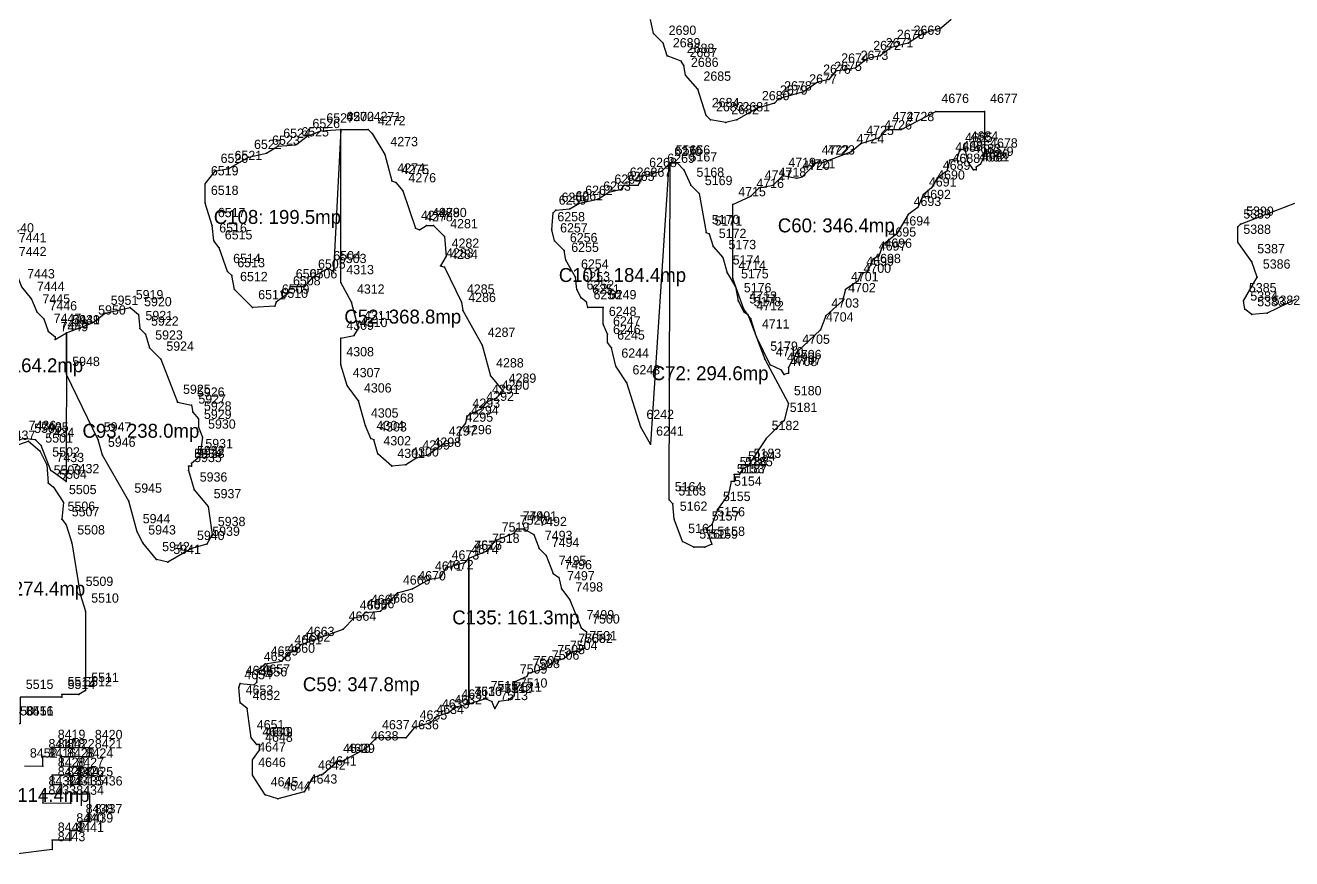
# Model space of a CAD drawing. Header units: metres. Extents: x 390529 to 391464, y 585067 to 585881.
# Drawn here: x 390883.6 to 391020.2, y 585638.7 to 585728.5 of the extents above; entities that cross this region are included whole.
import ezdxf
from ezdxf.enums import TextEntityAlignment as Align

# ---------------------------------------------------------------- set-up
doc = ezdxf.new("R2010")
doc.units = ezdxf.units.M
for name, color, linetype in [('1CC', 1, 'Continuous'), ('NUMERE_PCT', 2, 'Continuous'), ('TEXTE', 7, 'Continuous'), ('VARFURI', 4, 'Continuous')]:
    doc.layers.add(name, color=color, linetype=linetype)

msp = doc.modelspace()

# ---------------------------------------------------------------- linework, layer by layer
at = {"layer": '1CC', "color": 1}
for points in [[(390983.447, 585729.105), (390982.397, 585728.205), (390980.447, 585727.605), (390978.797, 585726.555), (390976.997, 585726.105), (390975.797, 585725.205), (390974.447, 585724.905), (390973.097, 585723.855), (390970.997, 585723.555), (390970.247, 585722.655), (390969.047, 585722.355), (390967.547, 585721.305), (390964.847, 585720.555), (390964.397, 585720.105), (390962.447, 585719.505), (390960.347, 585718.305), (390959.147, 585718.005), (390957.497, 585718.305), (390957.047, 585718.755), (390956.147, 585721.605), (390954.797, 585723.105), (390954.647, 585724.155), (390954.347, 585724.605), (390952.847, 585725.205), (390952.397, 585726.555), (390951.347, 585727.605), (390951.047, 585729.105)], [(391020.647, 585698.955), (391017.497, 585697.455), (391015.847, 585697.305), (391015.097, 585697.905), (391014.947, 585698.805), (391016.447, 585701.355), (391015.847, 585703.005), (391014.347, 585705.105), (391014.347, 585706.755), (391014.647, 585707.055), (391020.497, 585709.305)], [(390883.537, 585648.662), (390885.537, 585648.652), (390885.537, 585648.652), (390885.543, 585649.66), (390886.537, 585649.654), (390886.543, 585650.667), (390890.543, 585650.646), (390890.537, 585649.649), (390887.543, 585649.665), (390887.537, 585648.662), (390889.545, 585648.652), (390889.535, 585646.654), (390888.537, 585646.66), (390888.543, 585647.652), (390886.543, 585647.662), (390886.537, 585646.66), (390887.543, 585646.654), (390887.537, 585645.652), (390885.543, 585645.662), (390885.537, 585644.665), (390888.537, 585644.649), (390888.543, 585645.662), (390890.548, 585645.652), (390890.532, 585642.654), (390889.543, 585642.66), (390889.537, 585641.654), (390888.543, 585641.66), (390888.537, 585640.652), (390886.543, 585640.662), (390886.537, 585639.646), (390878.537, 585638.665)]]:
    msp.add_lwpolyline(points, dxfattribs=at)
for points in [[(390981.797, 585719.205), (390987.047, 585719.205), (390987.047, 585714.405), (390986.597, 585713.505), (390986.147, 585713.205), (390986.147, 585712.905), (390985.847, 585712.905), (390985.247, 585713.805), (390984.947, 585715.155), (390984.347, 585715.005), (390984.047, 585714.105), (390983.297, 585713.955), (390982.997, 585712.755), (390981.947, 585712.005), (390981.347, 585710.955), (390980.447, 585710.205), (390979.847, 585708.855), (390978.797, 585708.105), (390977.597, 585706.005), (390976.097, 585704.805), (390975.647, 585703.605), (390975.047, 585703.305), (390974.447, 585701.955), (390973.697, 585701.655), (390973.397, 585700.905), (390972.047, 585700.005), (390971.747, 585698.805), (390969.947, 585697.155), (390969.347, 585695.655), (390966.797, 585693.255), (390965.897, 585691.605), (390965.897, 585691.005), (390965.447, 585690.855), (390965.147, 585691.305), (390963.947, 585691.905), (390962.447, 585694.905), (390961.847, 585696.855), (390961.097, 585697.905), (390959.897, 585701.205), (390959.897, 585709.155), (390961.847, 585710.055), (390962.747, 585710.955), (390964.247, 585711.255), (390965.297, 585712.305), (390966.797, 585712.005), (390967.397, 585712.155), (390968.897, 585713.655), (390969.497, 585713.655), (390972.647, 585714.855), (390973.697, 585715.755), (390975.647, 585716.355), (390976.547, 585717.255), (390978.047, 585717.255), (390981.797, 585719.205)], [(390917.65, 585717.255), (390916.847, 585701.955), (390916.247, 585702.255), (390914.597, 585701.355), (390913.697, 585700.305), (390912.197, 585700.305), (390911.897, 585699.555), (390910.697, 585698.655), (390910.547, 585698.205), (390908.147, 585698.055), (390906.197, 585700.005), (390905.897, 585701.505), (390905.447, 585701.955), (390904.547, 585704.505), (390903.947, 585705.255), (390903.797, 585706.905), (390903.047, 585709.305), (390903.047, 585711.405), (390904.097, 585712.755), (390905.597, 585713.055), (390907.697, 585714.255), (390909.647, 585714.705), (390910.847, 585715.455), (390912.797, 585715.605), (390913.997, 585716.505), (390915.497, 585717.105), (390917.65, 585717.255)], [(390917.65, 585717.255), (390920.597, 585717.255), (390921.047, 585716.805), (390922.397, 585714.555), (390923.147, 585711.705), (390923.597, 585711.555), (390924.347, 585710.655), (390925.697, 585706.605), (390926.147, 585706.455), (390926.897, 585706.905), (390927.647, 585706.905), (390928.847, 585705.705), (390928.997, 585703.605), (390928.397, 585702.555), (390928.847, 585702.405), (390930.647, 585698.655), (390930.797, 585697.755), (390932.897, 585694.005), (390933.797, 585690.705), (390935.147, 585689.055), (390934.397, 585688.305), (390933.347, 585687.855), (390932.747, 585687.105), (390931.247, 585686.355), (390931.097, 585685.605), (390930.497, 585684.855), (390930.347, 585683.505), (390928.697, 585683.355), (390927.047, 585682.155), (390925.847, 585681.855), (390924.647, 585681.105), (390923.147, 585680.955), (390921.647, 585682.305), (390921.197, 585683.805), (390920.897, 585683.955), (390920.297, 585685.305), (390919.547, 585688.005), (390918.347, 585689.655), (390917.65, 585691.905), (390917.65, 585694.755), (390919.097, 585695.055), (390919.547, 585695.805), (390918.797, 585698.655), (390917.65, 585700.755), (390917.65, 585717.255)], [(390951.047, 585683.355), (390949.997, 585685.155), (390948.497, 585689.955), (390947.297, 585691.755), (390946.847, 585693.705), (390946.397, 585694.305), (390946.397, 585695.205), (390945.947, 585696.255), (390945.947, 585698.055), (390944.297, 585698.055), (390944.147, 585698.655), (390943.547, 585699.105), (390943.097, 585700.005), (390942.947, 585701.355), (390941.897, 585703.155), (390941.747, 585704.205), (390940.697, 585705.255), (390940.397, 585706.455), (390940.547, 585708.255), (390940.847, 585708.555), (390942.347, 585708.705), (390943.397, 585709.305), (390945.347, 585709.755), (390946.547, 585710.505), (390947.897, 585710.805), (390948.197, 585711.255), (390949.697, 585711.255), (390950.297, 585712.305), (390952.247, 585712.755), (390952.997, 585713.505), (390951.047, 585683.355)], [(390959.747, 585679.305), (390959.447, 585677.955), (390958.247, 585676.305), (390957.647, 585674.655), (390957.047, 585674.205), (390957.647, 585672.555), (390956.897, 585672.255), (390955.697, 585672.255), (390954.497, 585672.855), (390953.597, 585675.255), (390953.447, 585676.905), (390953.05, 585677.355), (390953.147, 585713.655), (390953.897, 585713.655), (390954.647, 585712.905), (390955.397, 585711.255), (390956.297, 585710.355), (390957.047, 585706.155), (390957.347, 585706.005), (390957.797, 585704.655), (390958.847, 585703.455), (390959.297, 585701.805), (390960.197, 585700.305), (390960.497, 585698.805), (390961.097, 585697.605), (390961.547, 585697.305), (390963.347, 585692.505), (390965.897, 585687.705), (390965.447, 585685.905), (390963.497, 585683.955), (390961.547, 585680.955), (390960.947, 585680.655), (390960.647, 585680.055), (390960.047, 585680.055), (390960.047, 585679.305), (390959.747, 585679.305)], [(390888.1, 585695.355), (390888.047, 585679.305), (390886.397, 585680.505), (390885.347, 585683.205), (390884.747, 585683.805), (390883.397, 585683.955), (390881.147, 585682.905), (390878.897, 585682.455), (390878.897, 585704.955), (390880.997, 585705.255), (390882.347, 585704.205), (390882.347, 585702.705), (390883.247, 585700.305), (390884.297, 585698.955), (390884.897, 585697.605), (390885.647, 585696.855), (390886.097, 585695.505), (390886.847, 585694.905), (390886.847, 585694.605), (390888.1, 585695.355)], [(390894.947, 585698.055), (390895.847, 585697.305), (390895.997, 585695.805), (390896.597, 585695.205), (390897.047, 585693.705), (390898.247, 585692.505), (390900.047, 585687.855), (390901.547, 585687.555), (390901.697, 585686.805), (390902.297, 585686.055), (390902.297, 585685.155), (390902.747, 585684.105), (390902.447, 585682.005), (390901.547, 585681.255), (390901.547, 585680.955), (390901.247, 585680.955), (390901.247, 585680.505), (390901.847, 585678.405), (390903.347, 585676.605), (390903.797, 585673.605), (390903.197, 585672.555), (390901.547, 585672.105), (390898.997, 585670.605), (390897.797, 585670.905), (390896.297, 585672.705), (390895.697, 585673.905), (390894.797, 585677.205), (390891.947, 585682.155), (390891.497, 585683.805), (390888.1, 585690.855), (390888.1, 585695.355), (390890.897, 585696.405), (390892.247, 585697.455), (390894.947, 585698.055)], [(390878.897, 585653.2), (390878.897, 585682.305), (390879.947, 585682.305), (390883.997, 585683.655), (390885.197, 585682.605), (390885.947, 585681.105), (390886.097, 585679.155), (390886.697, 585678.705), (390887.747, 585677.055), (390887.597, 585675.255), (390888.047, 585674.655), (390888.647, 585672.705), (390889.547, 585667.155), (390890.147, 585665.355), (390890.147, 585656.805), (390889.397, 585656.355), (390887.597, 585656.355), (390887.597, 585656.055), (390883.097, 585656.055), (390883.097, 585653.2), (390878.897, 585653.2)], [(390936.647, 585674.205), (390937.397, 585674.205), (390938.447, 585673.605), (390939.047, 585672.105), (390939.797, 585671.355), (390940.547, 585669.405), (390941.147, 585668.955), (390941.447, 585667.755), (390942.347, 585666.555), (390943.547, 585663.555), (390944.147, 585663.105), (390943.847, 585661.305), (390943.397, 585661.005), (390942.647, 585661.005), (390941.747, 585660.255), (390940.397, 585659.805), (390939.797, 585659.205), (390937.847, 585658.605), (390937.697, 585658.305), (390936.347, 585657.705), (390936.347, 585656.205), (390935.747, 585655.755), (390934.697, 585655.605), (390934.247, 585654.855), (390933.947, 585655.605), (390933.197, 585655.905), (390931.45, 585655.305), (390931.45, 585671.055), (390933.347, 585671.805), (390934.397, 585673.005), (390936.347, 585673.755), (390936.647, 585674.205)], [(390931.45, 585655.305), (390930.047, 585655.005), (390929.297, 585654.405), (390927.947, 585653.955), (390927.347, 585653.355), (390925.547, 585652.755), (390924.647, 585651.705), (390921.497, 585651.705), (390920.297, 585650.505), (390917.747, 585649.155), (390917.297, 585649.155), (390915.797, 585647.805), (390914.597, 585647.355), (390913.697, 585645.855), (390910.847, 585645.105), (390909.497, 585645.555), (390908.147, 585647.655), (390908.147, 585649.305), (390908.897, 585650.355), (390908.897, 585650.955), (390908.597, 585650.955), (390907.997, 585651.705), (390907.547, 585654.855), (390906.797, 585655.455), (390906.647, 585657.105), (390906.797, 585657.555), (390908.297, 585657.405), (390908.597, 585657.705), (390908.747, 585659.055), (390909.497, 585659.655), (390911.297, 585659.955), (390912.047, 585660.855), (390912.947, 585661.155), (390913.397, 585661.755), (390917.897, 585663.405), (390919.097, 585664.605), (390919.847, 585664.755), (390920.297, 585665.205), (390921.947, 585665.355), (390923.747, 585667.305), (390925.397, 585667.755), (390927.197, 585668.805), (390928.397, 585668.955), (390928.997, 585670.005), (390931.097, 585670.605), (390931.45, 585671.055), (390931.45, 585655.305)]]:
    msp.add_lwpolyline(points, close=True, dxfattribs=at)
at = {"layer": 'VARFURI', "color": 4}
for p in [(390951.347, 585727.605), (390980.447, 585727.605), (390982.397, 585728.205), (390952.397, 585726.555), (390976.997, 585726.105), (390978.797, 585726.555), (390952.847, 585725.205), (390954.347, 585724.605), (390974.447, 585724.905), (390975.797, 585725.205), (390954.647, 585724.155), (390970.997, 585723.555), (390973.097, 585723.855), (390954.797, 585723.105), (390969.047, 585722.355), (390970.247, 585722.655), (390956.147, 585721.605), (390964.847, 585720.555), (390967.547, 585721.305), (390962.447, 585719.505), (390964.397, 585720.105), (390981.797, 585719.205), (390987.047, 585719.205), (390957.047, 585718.755), (390957.497, 585718.305), (390959.147, 585718.005), (390960.347, 585718.305), (390913.997, 585716.505), (390915.497, 585717.105), (390917.65, 585717.255), (390917.65, 585717.255), (390920.597, 585717.255), (390921.047, 585716.805), (390976.547, 585717.255), (390978.047, 585717.255), (390910.847, 585715.455), (390912.797, 585715.605), (390973.697, 585715.755), (390975.647, 585716.355), (390984.947, 585715.155), (390907.697, 585714.255), (390909.647, 585714.705), (390922.397, 585714.555), (390972.647, 585714.855), (390983.297, 585713.955), (390984.047, 585714.105), (390984.347, 585715.005), (390985.247, 585713.805), (390987.047, 585714.405), (390904.097, 585712.755), (390905.597, 585713.055), (390952.247, 585712.755), (390952.997, 585713.505), (390953.147, 585713.655), (390953.897, 585713.655), (390954.647, 585712.905), (390968.897, 585713.655), (390969.497, 585713.655), (390982.997, 585712.755), (390985.847, 585712.905), (390986.147, 585713.205), (390986.147, 585712.905), (390986.597, 585713.505), (390903.047, 585711.405), (390923.147, 585711.705), (390923.597, 585711.555), (390948.197, 585711.255), (390949.697, 585711.255), (390950.297, 585712.305), (390955.397, 585711.255), (390962.747, 585710.955), (390964.247, 585711.255), (390965.297, 585712.305), (390966.797, 585712.005), (390967.397, 585712.155), (390981.347, 585710.955), (390981.947, 585712.005), (390924.347, 585710.655), (390945.347, 585709.755), (390946.547, 585710.505), (390947.897, 585710.805), (390956.297, 585710.355), (390961.847, 585710.055), (390980.447, 585710.205), (390903.047, 585709.305), (390940.547, 585708.255), (390940.847, 585708.555), (390942.347, 585708.705), (390943.397, 585709.305), (390959.897, 585709.155), (390979.847, 585708.855), (390903.797, 585706.905), (390926.897, 585706.905), (390927.647, 585706.905), (390978.797, 585708.105), (391014.647, 585707.055), (390925.697, 585706.605), (390926.147, 585706.455), (390928.847, 585705.705), (390940.397, 585706.455), (390957.047, 585706.155), (390957.347, 585706.005), (390977.597, 585706.005), (391014.347, 585706.755), (390903.947, 585705.255), (390904.547, 585704.505), (390940.697, 585705.255), (390941.747, 585704.205), (390957.797, 585704.655), (390976.097, 585704.805), (391014.347, 585705.105), (390928.997, 585703.605), (390941.897, 585703.155), (390958.847, 585703.455), (390975.047, 585703.305), (390975.647, 585703.605), (391015.847, 585703.005), (390905.447, 585701.955), (390905.897, 585701.505), (390916.247, 585702.255), (390916.847, 585701.955), (390928.397, 585702.555), (390928.847, 585702.405), (390959.297, 585701.805), (390973.697, 585701.655), (390974.447, 585701.955), (390912.197, 585700.305), (390913.697, 585700.305), (390914.597, 585701.355), (390917.65, 585700.755), (390942.947, 585701.355), (390959.897, 585701.205), (390960.197, 585700.305), (390973.397, 585700.905), (391016.447, 585701.355), (390884.297, 585698.955), (390906.197, 585700.005), (390911.897, 585699.555), (390943.097, 585700.005), (390943.547, 585699.105), (390960.497, 585698.805), (390971.747, 585698.805), (390972.047, 585700.005), (391014.947, 585698.805), (390884.897, 585697.605), (390892.247, 585697.455), (390894.947, 585698.055), (390895.847, 585697.305), (390908.147, 585698.055), (390910.547, 585698.205), (390910.697, 585698.655), (390918.797, 585698.655), (390930.647, 585698.655), (390930.797, 585697.755), (390944.147, 585698.655), (390944.297, 585698.055), (390945.947, 585698.055), (390961.097, 585697.905), (390961.097, 585697.605), (390961.547, 585697.305), (391015.097, 585697.905), (391015.847, 585697.305), (391017.497, 585697.455), (390885.647, 585696.855), (390890.897, 585696.405), (390945.947, 585696.255), (390961.847, 585696.855), (390969.947, 585697.155), (390886.097, 585695.505), (390886.847, 585694.905), (390886.847, 585694.605), (390888.1, 585695.355), (390888.1, 585695.355), (390895.997, 585695.805), (390896.597, 585695.205), (390917.65, 585694.755), (390919.097, 585695.055), (390919.547, 585695.805), (390946.397, 585695.205), (390962.447, 585694.905), (390969.347, 585695.655), (390897.047, 585693.705), (390932.897, 585694.005), (390946.397, 585694.305), (390946.847, 585693.705), (390966.797, 585693.255), (390898.247, 585692.505), (390917.65, 585691.905), (390963.347, 585692.505), (390963.947, 585691.905), (390888.1, 585690.855), (390933.797, 585690.705), (390947.297, 585691.755), (390965.147, 585691.305), (390965.447, 585690.855), (390965.897, 585691.605), (390965.897, 585691.005), (390918.347, 585689.655), (390948.497, 585689.955), (390900.047, 585687.855), (390919.547, 585688.005), (390933.347, 585687.855), (390934.397, 585688.305), (390935.147, 585689.055), (390901.547, 585687.555), (390901.697, 585686.805), (390932.747, 585687.105), (390965.897, 585687.705), (390902.297, 585686.055), (390902.297, 585685.155), (390920.297, 585685.305), (390931.097, 585685.605), (390931.247, 585686.355), (390949.997, 585685.155), (390965.447, 585685.905), (390883.997, 585683.655), (390884.747, 585683.805), (390891.497, 585683.805), (390902.747, 585684.105), (390920.897, 585683.955), (390921.197, 585683.805), (390930.497, 585684.855), (390963.497, 585683.955), (390885.197, 585682.605), (390885.347, 585683.205), (390921.647, 585682.305), (390928.697, 585683.355), (390930.347, 585683.505), (390951.047, 585683.355), (390885.947, 585681.105), (390891.947, 585682.155), (390901.247, 585680.955), (390901.547, 585681.255), (390901.547, 585680.955), (390902.447, 585682.005), (390923.147, 585680.955), (390924.647, 585681.105), (390925.847, 585681.855), (390927.047, 585682.155), (390961.547, 585680.955), (390886.397, 585680.505), (390901.247, 585680.505), (390960.047, 585680.055), (390960.647, 585680.055), (390960.947, 585680.655), (390886.097, 585679.155), (390886.697, 585678.705), (390888.047, 585679.305), (390901.847, 585678.405), (390959.747, 585679.305), (390960.047, 585679.305), (390887.747, 585677.055), (390894.797, 585677.205), (390953.05, 585677.355), (390953.447, 585676.905), (390959.447, 585677.955), (390903.347, 585676.605), (390958.247, 585676.305), (390887.597, 585675.255), (390888.047, 585674.655), (390936.647, 585674.205), (390937.397, 585674.205), (390953.597, 585675.255), (390957.047, 585674.205), (390957.647, 585674.655), (390895.697, 585673.905), (390903.797, 585673.605), (390934.397, 585673.005), (390936.347, 585673.755), (390938.447, 585673.605), (390954.497, 585672.855), (390888.647, 585672.705), (390896.297, 585672.705), (390901.547, 585672.105), (390903.197, 585672.555), (390933.347, 585671.805), (390939.047, 585672.105), (390955.697, 585672.255), (390956.897, 585672.255), (390957.647, 585672.555), (390897.797, 585670.905), (390898.997, 585670.605), (390928.997, 585670.005), (390931.097, 585670.605), (390931.45, 585671.055), (390931.45, 585671.055), (390939.797, 585671.355), (390927.197, 585668.805), (390928.397, 585668.955), (390940.547, 585669.405), (390941.147, 585668.955), (390923.747, 585667.305), (390925.397, 585667.755), (390941.447, 585667.755), (390889.547, 585667.155), (390942.347, 585666.555), (390890.147, 585665.355), (390919.097, 585664.605), (390919.847, 585664.755), (390920.297, 585665.205), (390921.947, 585665.355), (390917.897, 585663.405), (390943.547, 585663.555), (390944.147, 585663.105), (390912.047, 585660.855), (390912.947, 585661.155), (390913.397, 585661.755), (390942.647, 585661.005), (390943.397, 585661.005), (390943.847, 585661.305), (390909.497, 585659.655), (390911.297, 585659.955), (390939.797, 585659.205), (390940.397, 585659.805), (390941.747, 585660.255), (390908.597, 585657.705), (390908.747, 585659.055), (390936.347, 585657.705), (390937.697, 585658.305), (390937.847, 585658.605), (390887.597, 585656.355), (390889.397, 585656.355), (390890.147, 585656.805), (390906.647, 585657.105), (390906.797, 585657.555), (390908.297, 585657.405), (390887.597, 585656.055), (390906.797, 585655.455), (390930.047, 585655.005), (390931.45, 585655.305), (390931.45, 585655.305), (390933.197, 585655.905), (390933.947, 585655.605), (390934.697, 585655.605), (390935.747, 585655.755), (390936.347, 585656.205), (390907.547, 585654.855), (390927.947, 585653.955), (390929.297, 585654.405), (390934.247, 585654.855), (390925.547, 585652.755), (390927.347, 585653.355), (390907.997, 585651.705), (390908.597, 585650.955), (390908.897, 585650.955), (390921.497, 585651.705), (390924.647, 585651.705), (390885.543, 585649.66), (390886.537, 585649.654), (390886.543, 585650.667), (390887.543, 585649.665), (390890.537, 585649.649), (390890.543, 585650.646), (390908.897, 585650.355), (390920.297, 585650.505), (390885.537, 585648.652), (390887.537, 585648.662), (390889.545, 585648.652), (390908.147, 585649.305), (390917.297, 585649.155), (390917.747, 585649.155), (390886.543, 585647.662), (390888.543, 585647.652), (390908.147, 585647.655), (390914.597, 585647.355), (390915.797, 585647.805), (390885.543, 585645.662), (390886.537, 585646.66), (390887.537, 585645.652), (390887.543, 585646.654), (390888.537, 585646.66), (390888.543, 585645.662), (390889.535, 585646.654), (390890.548, 585645.652), (390909.497, 585645.555), (390913.697, 585645.855), (390885.537, 585644.665), (390888.537, 585644.649), (390910.847, 585645.105), (390888.543, 585641.66), (390889.537, 585641.654), (390889.543, 585642.66), (390890.532, 585642.654), (390886.543, 585640.662), (390888.537, 585640.652), (390886.537, 585639.646)]:
    msp.add_point(p, dxfattribs=at)

# ---------------------------------------------------------------- texts
at = {"layer": 'NUMERE_PCT', "color": 2}
for s, p in [('2690', (390952.997, 585727.155)), ('2670', (390977.597, 585726.705)), ('2669', (390979.397, 585727.155)), ('2689', (390953.447, 585725.805)), ('2688', (390954.947, 585725.205)), ('2687', (390955.247, 585724.755)), ('2672', (390975.047, 585725.505)), ('2671', (390976.397, 585725.805)), ('2686', (390955.397, 585723.705)), ('2674', (390971.597, 585724.155)), ('2673', (390973.697, 585724.455)), ('2685', (390956.747, 585722.205)), ('2676', (390969.647, 585722.955)), ('2675', (390970.847, 585723.255)), ('2679', (390964.997, 585720.705)), ('2678', (390965.447, 585721.155)), ('2677', (390968.147, 585721.905)), ('2684', (390957.647, 585719.355)), ('2680', (390963.047, 585720.105)), ('4676', (390982.397, 585719.805)), ('4677', (390987.647, 585719.805)), ('4270', (390918.25, 585717.855)), ('6502', (390918.25, 585717.855)), ('4271', (390921.197, 585717.855)), ('2683', (390958.097, 585718.905)), ('2682', (390959.747, 585718.605)), ('2681', (390960.947, 585718.905)), ('4727', (390977.147, 585717.855)), ('4728', (390978.647, 585717.855)), ('6526', (390914.597, 585717.105)), ('6527', (390916.097, 585717.705)), ('4272', (390921.647, 585717.405)), ('4726', (390976.247, 585716.955)), ('6523', (390910.247, 585715.305)), ('6524', (390911.447, 585716.055)), ('6525', (390913.397, 585716.205)), ('4273', (390922.997, 585715.155)), ('4724', (390973.247, 585715.455)), ('4725', (390974.297, 585716.355)), ('4685', (390984.947, 585715.605)), ('4684', (390985.547, 585715.755)), ('6522', (390908.297, 585714.855)), ('6270', (390953.597, 585714.105)), ('5165', (390953.747, 585714.255)), ('5166', (390954.497, 585714.255)), ('4722', (390969.497, 585714.255)), ('4723', (390970.097, 585714.255)), ('4687', (390983.897, 585714.555)), ('4686', (390984.647, 585714.705)), ('4683', (390985.847, 585714.405)), ('4680', (390986.747, 585713.805)), ('4679', (390987.197, 585714.105)), ('4678', (390987.647, 585715.005)), ('6520', (390904.697, 585713.355)), ('6521', (390906.197, 585713.655)), ('6268', (390950.897, 585712.905)), ('6269', (390952.847, 585713.355)), ('5167', (390955.247, 585713.505)), ('4719', (390965.897, 585712.905)), ('4720', (390967.397, 585712.605)), ('4721', (390967.997, 585712.755)), ('4689', (390982.547, 585712.605)), ('4688', (390983.597, 585713.355)), ('4682', (390986.447, 585713.505)), ('4681', (390986.747, 585713.505)), ('6519', (390903.647, 585712.005)), ('4274', (390923.747, 585712.305)), ('4275', (390924.197, 585712.155)), ('4276', (390924.947, 585711.255)), ('6264', (390947.147, 585711.105)), ('6265', (390948.497, 585711.405)), ('6266', (390948.797, 585711.855)), ('6267', (390950.297, 585711.855)), ('5168', (390955.997, 585711.855)), ('4717', (390963.347, 585711.555)), ('4718', (390964.847, 585711.855)), ('4690', (390981.947, 585711.555)), ('6518', (390903.647, 585709.905)), ('6262', (390943.997, 585709.905)), ('6263', (390945.947, 585710.355)), ('5169', (390956.897, 585710.955)), ('4715', (390960.497, 585709.755)), ('4716', (390962.447, 585710.655)), ('4691', (390981.047, 585710.805)), ('6259', (390941.147, 585708.855)), ('6260', (390941.447, 585709.155)), ('6261', (390942.947, 585709.305)), ('4693', (390979.397, 585708.705)), ('4692', (390980.447, 585709.455)), ('6517', (390904.397, 585707.505)), ('4277', (390926.297, 585707.205)), ('4278', (390926.747, 585707.055)), ('4279', (390927.497, 585707.505)), ('4280', (390928.247, 585707.505)), ('6258', (390940.997, 585707.055)), ('5389', (391014.947, 585707.355)), ('5390', (391015.247, 585707.655)), ('7440', (390881.597, 585705.855)), ('6516', (390904.547, 585705.855)), ('4281', (390929.447, 585706.305)), ('6257', (390941.297, 585705.855)), ('5170', (390957.647, 585706.755)), ('5171', (390957.947, 585706.605)), ('4694', (390978.197, 585706.605)), ('5388', (391014.947, 585705.705)), ('7441', (390882.947, 585704.805)), ('6515', (390905.147, 585705.105)), ('4282', (390929.597, 585704.205)), ('6256', (390942.347, 585704.805)), ('5172', (390958.397, 585705.255)), ('4696', (390976.247, 585704.205)), ('4695', (390976.697, 585705.405)), ('7442', (390882.947, 585703.305)), ('6504', (390916.847, 585702.855)), ('4283', (390928.997, 585703.155)), ('4284', (390929.447, 585703.005)), ('6255', (390942.497, 585703.755)), ('5173', (390959.447, 585704.055)), ('4697', (390975.647, 585703.905)), ('5387', (391016.447, 585703.605)), ('6514', (390906.047, 585702.555)), ('6513', (390906.497, 585702.105)), ('6505', (390915.197, 585701.955)), ('6503', (390917.447, 585702.555)), ('6254', (390943.547, 585701.955)), ('5174', (390959.897, 585702.405)), ('4714', (390960.497, 585701.805)), ('4700', (390973.997, 585701.505)), ('4699', (390974.297, 585702.255)), ('4698', (390975.047, 585702.555)), ('5386', (391017.047, 585701.955)), ('7443', (390883.847, 585700.905)), ('6512', (390906.797, 585700.605)), ('6508', (390912.497, 585700.155)), ('6507', (390912.797, 585700.905)), ('6506', (390914.297, 585700.905)), ('4313', (390918.25, 585701.355)), ('6253', (390943.697, 585700.605)), ('5175', (390960.797, 585700.905)), ('4701', (390972.647, 585700.605)), ('7444', (390884.897, 585699.555)), ('6510', (390911.147, 585698.805)), ('6509', (390911.297, 585699.255)), ('4312', (390919.397, 585699.255)), ('4285', (390931.247, 585699.255)), ('6252', (390944.147, 585699.705)), ('6251', (390944.747, 585699.255)), ('5176', (390961.097, 585699.405)), ('4702', (390972.347, 585699.405)), ('5385', (391015.547, 585699.405)), ('7445', (390885.497, 585698.205)), ('7446', (390886.247, 585697.455)), ('5951', (390892.847, 585698.055)), ('5919', (390895.547, 585698.655)), ('5920', (390896.447, 585697.905)), ('6511', (390908.747, 585698.655)), ('4286', (390931.397, 585698.355)), ('6250', (390944.897, 585698.655)), ('6249', (390946.547, 585698.655)), ('4713', (390961.697, 585698.505)), ('5177', (390961.697, 585698.205)), ('5178', (390962.147, 585697.905)), ('4712', (390962.447, 585697.455)), ('4703', (390970.547, 585697.755)), ('5384', (391015.697, 585698.505)), ('5383', (391016.447, 585697.905)), ('5382', (391018.097, 585698.055)), ('7447', (390886.697, 585696.105)), ('5950', (390891.497, 585697.005)), ('5921', (390896.597, 585696.405)), ('4311', (390920.147, 585696.405)), ('6248', (390946.547, 585696.855)), ('4704', (390969.947, 585696.255)), ('7448', (390887.447, 585695.505)), ('7449', (390887.447, 585695.205)), ('5949', (390888.7, 585695.955)), ('7431', (390888.7, 585695.955)), ('5922', (390897.197, 585695.805)), ('4309', (390918.25, 585695.355)), ('4310', (390919.697, 585695.655)), ('6247', (390946.997, 585695.805)), ('6246', (390946.997, 585694.905)), ('4711', (390963.047, 585695.505)), ('5923', (390897.647, 585694.305)), ('4287', (390933.497, 585694.605)), ('6245', (390947.447, 585694.305)), ('4705', (390967.397, 585693.855)), ('5924', (390898.847, 585693.105)), ('4308', (390918.25, 585692.505)), ('6244', (390947.897, 585692.355)), ('5179', (390963.947, 585693.105)), ('4710', (390964.547, 585692.505)), ('4709', (390965.747, 585691.905)), ('4706', (390966.497, 585692.205)), ('5948', (390888.7, 585691.455)), ('4288', (390934.397, 585691.305)), ('6243', (390949.097, 585690.555)), ('4708', (390966.047, 585691.455)), ('4707', (390966.497, 585691.605)), ('4307', (390918.947, 585690.255)), ('4289', (390935.747, 585689.655)), ('5925', (390900.647, 585688.455)), ('5926', (390902.147, 585688.155)), ('4306', (390920.147, 585688.605)), ('4291', (390933.947, 585688.455)), ('4290', (390934.997, 585688.905)), ('5180', (390966.497, 585688.305)), ('5927', (390902.297, 585687.405)), ('5928', (390902.897, 585686.655)), ('4293', (390931.847, 585686.955)), ('4292', (390933.347, 585687.705)), ('5181', (390966.047, 585686.505)), ('5929', (390902.897, 585685.755)), ('4305', (390920.897, 585685.905)), ('4295', (390931.097, 585685.455)), ('4294', (390931.697, 585686.205)), ('6242', (390950.597, 585685.755)), ('7436', (390883.997, 585684.555)), ('5500', (390884.597, 585684.255)), ('7435', (390885.347, 585684.405)), ('7434', (390885.947, 585683.805)), ('5947', (390892.097, 585684.405)), ('5930', (390903.347, 585684.705)), ('4304', (390921.497, 585684.555)), ('4303', (390921.797, 585684.405)), ('4297', (390929.297, 585683.955)), ('4296', (390930.947, 585684.105)), ('6241', (390951.647, 585683.955)), ('5182', (390964.097, 585684.555)), ('7437', (390881.747, 585683.505)), ('5501', (390885.797, 585683.205)), ('5946', (390892.547, 585682.755)), ('5931', (390903.047, 585682.605)), ('4302', (390922.247, 585682.905)), ('4299', (390926.447, 585682.455)), ('4298', (390927.647, 585682.755)), ('5502', (390886.547, 585681.705)), ('7433', (390886.997, 585681.105)), ('5934', (390901.847, 585681.555)), ('5935', (390901.847, 585681.105)), ('5932', (390902.147, 585681.855)), ('5933', (390902.147, 585681.555)), ('4301', (390923.747, 585681.555)), ('4300', (390925.247, 585681.705)), ('5184', (390961.547, 585681.255)), ('5183', (390962.147, 585681.555)), ('5503', (390886.697, 585679.755)), ('7432', (390888.647, 585679.905)), ('5153', (390960.347, 585679.905)), ('5186', (390960.647, 585680.655)), ('5187', (390960.647, 585679.905)), ('5185', (390961.247, 585680.655)), ('5504', (390887.297, 585679.305)), ('5936', (390902.447, 585679.005)), ('5154', (390960.047, 585678.555)), ('5505', (390888.347, 585677.655)), ('5945', (390895.397, 585677.805)), ('5937', (390903.947, 585677.205)), ('5164', (390953.65, 585677.955)), ('5163', (390954.047, 585677.505)), ('5155', (390958.847, 585676.905)), ('5506', (390888.197, 585675.855)), ('5162', (390954.197, 585675.855)), ('5507', (390888.647, 585675.255)), ('5944', (390896.297, 585674.505)), ('5938', (390904.397, 585674.205)), ('7520', (390936.947, 585674.355)), ('7490', (390937.247, 585674.805)), ('7491', (390937.997, 585674.805)), ('7492', (390939.047, 585674.205)), ('5157', (390957.647, 585674.805)), ('5156', (390958.247, 585675.255)), ('5508', (390889.247, 585673.305)), ('5943', (390896.897, 585673.305)), ('5939', (390903.797, 585673.155)), ('7519', (390934.997, 585673.605)), ('5161', (390955.097, 585673.455)), ('5160', (390956.297, 585672.855)), ('5159', (390957.497, 585672.855)), ('5158', (390958.247, 585673.155)), ('5942', (390898.397, 585671.505)), ('5940', (390902.147, 585672.705)), ('4675', (390932.05, 585671.655)), ('7517', (390932.05, 585671.655)), ('7518', (390933.947, 585672.405)), ('7493', (390939.647, 585672.705)), ('7494', (390940.397, 585671.955)), ('5941', (390899.597, 585671.205)), ('4673', (390929.597, 585670.605)), ('4674', (390931.697, 585671.205)), ('4671', (390927.797, 585669.405)), ('4672', (390928.997, 585669.555)), ('7495', (390941.147, 585670.005)), ('7496', (390941.747, 585669.555)), ('5509', (390890.147, 585667.755)), ('4669', (390924.347, 585667.905)), ('4670', (390925.997, 585668.355)), ('7497', (390942.047, 585668.355)), ('5510', (390890.747, 585665.955)), ('4668', (390922.547, 585665.955)), ('7498', (390942.947, 585667.155)), ('4665', (390919.697, 585665.205)), ('4666', (390920.447, 585665.355)), ('4667', (390920.897, 585665.805)), ('4664', (390918.497, 585664.005)), ('7499', (390944.147, 585664.155)), ('7500', (390944.747, 585663.705)), ('4663', (390913.997, 585662.355)), ('7501', (390944.447, 585661.905)), ('4660', (390911.897, 585660.555)), ('4661', (390912.647, 585661.455)), ('4662', (390913.547, 585661.755)), ('7504', (390942.347, 585660.855)), ('7503', (390943.247, 585661.605)), ('7502', (390943.997, 585661.605)), ('4658', (390909.347, 585659.655)), ('4659', (390910.097, 585660.255)), ('7507', (390938.447, 585659.205)), ('7506', (390940.397, 585659.805)), ('7505', (390940.997, 585660.405)), ('4655', (390907.397, 585658.155)), ('4656', (390908.897, 585658.005)), ('4657', (390909.197, 585658.305)), ('7509', (390936.947, 585658.305)), ('7508', (390938.297, 585658.905)), ('5515', (390883.697, 585656.655)), ('5513', (390888.197, 585656.955)), ('5514', (390888.197, 585656.655)), ('5512', (390889.997, 585656.955)), ('5511', (390890.747, 585657.405)), ('4654', (390907.247, 585657.705)), ('7515', (390933.797, 585656.505)), ('7510', (390936.947, 585656.805)), ('4653', (390907.397, 585656.055)), ('4652', (390908.147, 585655.455)), ('4631', (390930.647, 585655.605)), ('4630', (390932.05, 585655.905)), ('7516', (390932.05, 585655.905)), ('7514', (390934.547, 585656.205)), ('7513', (390934.847, 585655.455)), ('7512', (390935.297, 585656.205)), ('7511', (390936.347, 585656.355)), ('8450', (390881.597, 585653.8)), ('5516', (390883.697, 585653.8)), ('8451', (390883.707, 585653.789)), ('4634', (390927.947, 585653.955)), ('4633', (390928.547, 585654.555)), ('4632', (390929.897, 585655.005)), ('4651', (390908.597, 585652.305)), ('4637', (390922.097, 585652.305)), ('4636', (390925.247, 585652.305)), ('4635', (390926.147, 585653.355)), ('8419', (390887.143, 585651.267)), ('8420', (390891.143, 585651.246)), ('4650', (390909.197, 585651.555)), ('4649', (390909.497, 585651.555)), ('4648', (390909.497, 585650.955)), ('4638', (390920.897, 585651.105)), ('8417', (390886.143, 585650.26)), ('8418', (390887.137, 585650.254)), ('8422', (390888.143, 585650.265)), ('8421', (390891.137, 585650.249)), ('4647', (390908.747, 585649.905)), ('4640', (390917.897, 585649.755)), ('4639', (390918.347, 585649.755)), ('8452', (390884.137, 585649.262)), ('8416', (390886.137, 585649.252)), ('8428', (390887.143, 585648.262)), ('8423', (390888.137, 585649.262)), ('8427', (390889.143, 585648.252)), ('8424', (390890.145, 585649.252)), ('4646', (390908.747, 585648.255)), ('4641', (390916.397, 585648.405)), ('8429', (390887.137, 585647.26)), ('8430', (390888.143, 585647.254)), ('8426', (390889.137, 585647.26)), ('8425', (390890.135, 585647.254)), ('4642', (390915.197, 585647.955)), ('8432', (390886.143, 585646.262)), ('8431', (390888.137, 585646.252)), ('8435', (390889.143, 585646.262)), ('8436', (390891.148, 585646.252)), ('4645', (390910.097, 585646.155)), ('4644', (390911.447, 585645.705)), ('4643', (390914.297, 585646.455)), ('8433', (390886.137, 585645.265)), ('8434', (390889.137, 585645.249)), ('8438', (390890.143, 585643.26)), ('8437', (390891.132, 585643.254)), ('8440', (390889.143, 585642.26)), ('8439', (390890.137, 585642.254)), ('8443', (390887.137, 585640.246)), ('8442', (390887.143, 585641.262)), ('8441', (390889.137, 585641.252))]:
    msp.add_text(s, height=1, dxfattribs=at).set_placement(p, align=Align.BOTTOM_LEFT)
at = {"layer": 'TEXTE', "color": 7}
for s, p in [('C108: 199.5mp', (390910.82, 585707.828)), ('C60: 346.4mp', (390971.064, 585706.918)), ('C101: 184.4mp', (390948.014, 585701.569)), ('C52: 368.8mp', (390924.33, 585697.087)), ('C133: 164.2mp', (390883.027, 585691.841)), ('C72: 294.6mp', (390957.464, 585690.985)), ('C93: 238.0mp', (390896.103, 585684.778)), ('C81: 274.4mp', (390883.795, 585667.772)), ('C135: 161.3mp', (390936.524, 585664.669)), ('C59: 347.8mp', (390919.86, 585657.463)), ('C165: 114.4mp', (390883.717, 585645.527))]:
    msp.add_text(s, height=1.5, dxfattribs=at).set_placement(p, align=Align.MIDDLE_CENTER)

doc.saveas('drawing.dxf')
